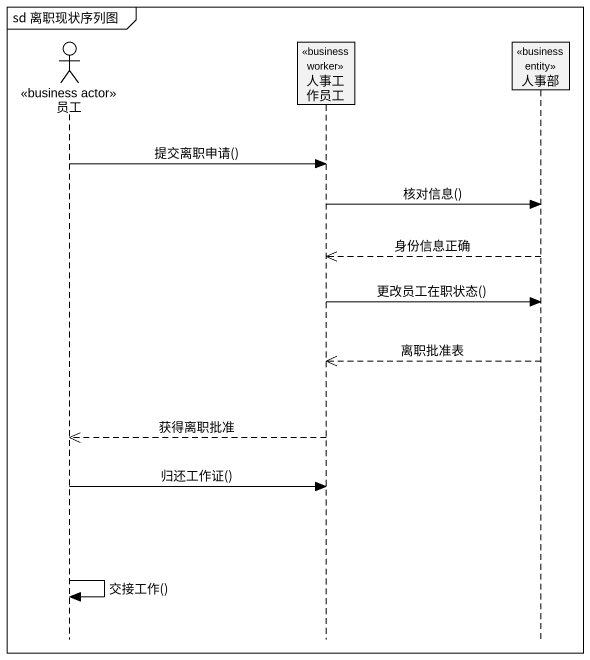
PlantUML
@startuml
mainframe sd 离职现状序列图
hide footbox
actor 员工 <<business actor>>
participant 人事工作员工 <<business worker>>
participant 人事部 <<business entity>>

员工 -> 人事工作员工 : 提交离职申请()
人事工作员工 -> 人事部 : 核对信息()
人事部 -->> 人事工作员工 : 身份信息正确
人事工作员工 -> 人事部 : 更改员工在职状态()
人事部 -->> 人事工作员工 : 离职批准表
人事工作员工 -->> 员工 : 获得离职批准
员工 -> 人事工作员工 : 归还工作证()
员工 -> 员工 : 交接工作()
@enduml
